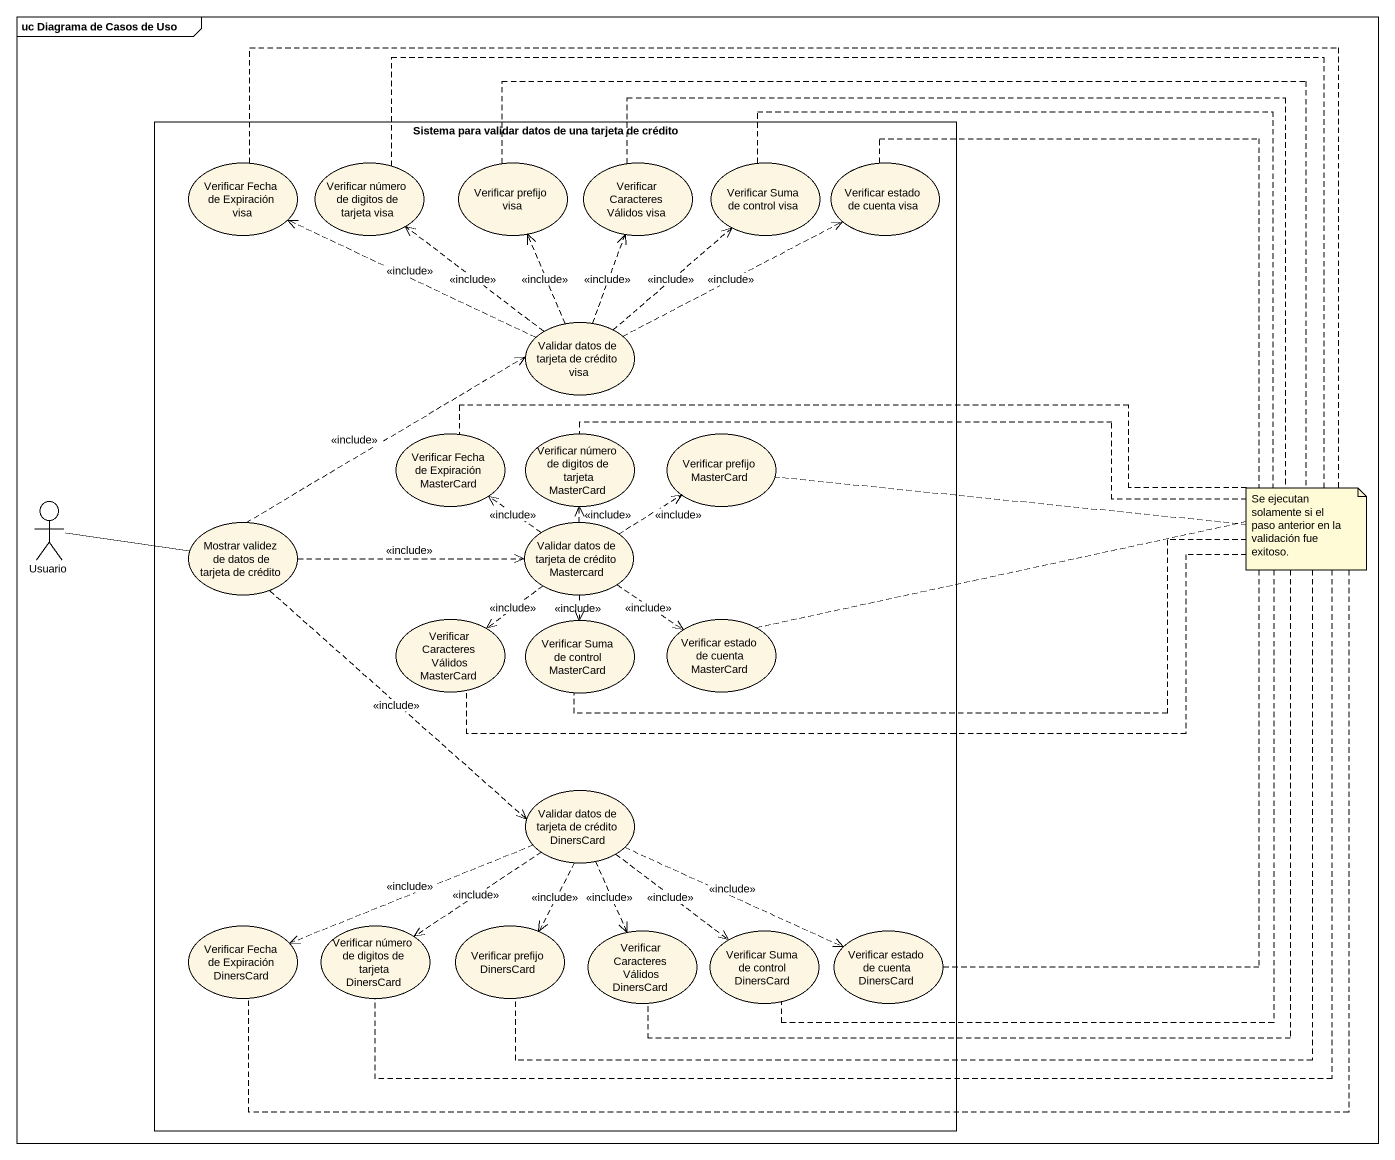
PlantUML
@startuml
mainframe uc Diagrama de Casos de Uso
rectangle "Sistema para validar datos de una tarjeta de crédito" as Sistema_para_validar_datos {
  usecase "Verificar Fecha de Expiración visa" as Verificar_Fecha_de
  usecase "Verificar número de digitos de tarjeta visa" as Verificar_número_de_digitos
  usecase "Verificar prefijo visa" as Verificar_prefijo_visa
  usecase "Verificar Caracteres Válidos visa" as Verificar_Caracteres
  usecase "Verificar Suma de control visa" as Verificar_Suma_de_control
  usecase "Verificar estado de cuenta visa" as Verificar_estado_de_cuenta
  usecase "Validar datos de tarjeta de crédito visa" as Validar_datos_de_tarjeta_de
  usecase "Verificar Fecha de Expiración MasterCard" as Verificar_Fecha_de_2
  usecase "Verificar número de digitos de tarjeta MasterCard" as Verificar_número_de_digitos_2
  usecase "Verificar prefijo MasterCard" as Verificar_prefijo_MasterCard
  usecase "Mostrar validez de datos de tarjeta de crédito" as Mostrar_validez_de_datos_de
  usecase "Validar datos de tarjeta de crédito Mastercard" as Validar_datos_de_tarjeta_de_2
  usecase "Verificar Caracteres Válidos MasterCard" as Verificar_Caracteres_2
  usecase "Verificar Suma de control MasterCard" as Verificar_Suma_de_control_2
  usecase "Verificar estado de cuenta MasterCard" as Verificar_estado_de_cuenta_2
  usecase "Validar datos de tarjeta de crédito DinersCard" as Validar_datos_de_tarjeta_de_3
  usecase "Verificar Fecha de Expiración DinersCard" as Verificar_Fecha_de_3
  usecase "Verificar número de digitos de tarjeta DinersCard" as Verificar_número_de_digitos_3
  usecase "Verificar prefijo DinersCard" as Verificar_prefijo_DinersCard
  usecase "Verificar Caracteres Válidos DinersCard" as Verificar_Caracteres_3
  usecase "Verificar Suma de control DinersCard" as Verificar_Suma_de_control_3
  usecase "Verificar estado de cuenta DinersCard" as Verificar_estado_de_cuenta_3
}
actor Usuario
Validar_datos_de_tarjeta_de .left.> Verificar_Fecha_de : <<include>>
Validar_datos_de_tarjeta_de .up.> Verificar_número_de_digitos : <<include>>
Validar_datos_de_tarjeta_de .up.> Verificar_prefijo_visa : <<include>>
Validar_datos_de_tarjeta_de .up.> Verificar_Caracteres : <<include>>
Validar_datos_de_tarjeta_de .up.> Verificar_Suma_de_control : <<include>>
Validar_datos_de_tarjeta_de .right.> Verificar_estado_de_cuenta : <<include>>
Usuario -right- Mostrar_validez_de_datos_de
Mostrar_validez_de_datos_de .right.> Validar_datos_de_tarjeta_de : <<include>>
Mostrar_validez_de_datos_de .right.> Validar_datos_de_tarjeta_de_2 : <<include>>
Mostrar_validez_de_datos_de ..> Validar_datos_de_tarjeta_de_3 : <<include>>
Validar_datos_de_tarjeta_de_2 .up.> Verificar_Fecha_de_2 : <<include>>
Validar_datos_de_tarjeta_de_2 .up.> Verificar_número_de_digitos_2 : <<include>>
Validar_datos_de_tarjeta_de_2 .up.> Verificar_prefijo_MasterCard : <<include>>
Validar_datos_de_tarjeta_de_2 ..> Verificar_Caracteres_2 : <<include>>
Validar_datos_de_tarjeta_de_2 ..> Verificar_Suma_de_control_2 : <<include>>
Validar_datos_de_tarjeta_de_2 ..> Verificar_estado_de_cuenta_2 : <<include>>
Validar_datos_de_tarjeta_de_3 .left.> Verificar_Fecha_de_3 : <<include>>
Validar_datos_de_tarjeta_de_3 ..> Verificar_número_de_digitos_3 : <<include>>
Validar_datos_de_tarjeta_de_3 ..> Verificar_prefijo_DinersCard : <<include>>
Validar_datos_de_tarjeta_de_3 ..> Verificar_Caracteres_3 : <<include>>
Validar_datos_de_tarjeta_de_3 ..> Verificar_Suma_de_control_3 : <<include>>
Validar_datos_de_tarjeta_de_3 .right.> Verificar_estado_de_cuenta_3 : <<include>>
note as N1
  Se ejecutan solamente si el paso anterior en la validación fue exitoso.
end note
N1 .. Verificar_prefijo_MasterCard
N1 .. Verificar_número_de_digitos_2
N1 .. Verificar_Fecha_de_2
N1 .. Verificar_estado_de_cuenta_2
N1 .. Verificar_Suma_de_control_2
N1 .. Verificar_Caracteres_2
N1 .. Verificar_estado_de_cuenta_3
N1 .. Verificar_Suma_de_control_3
N1 .. Verificar_Caracteres_3
N1 .. Verificar_prefijo_DinersCard
N1 .. Verificar_número_de_digitos_3
N1 .. Verificar_Fecha_de_3
N1 .. Verificar_Fecha_de
N1 .. Verificar_prefijo_visa
N1 .. Verificar_Caracteres
N1 .. Verificar_Suma_de_control
N1 .. Verificar_estado_de_cuenta
N1 .. Verificar_número_de_digitos
@enduml
